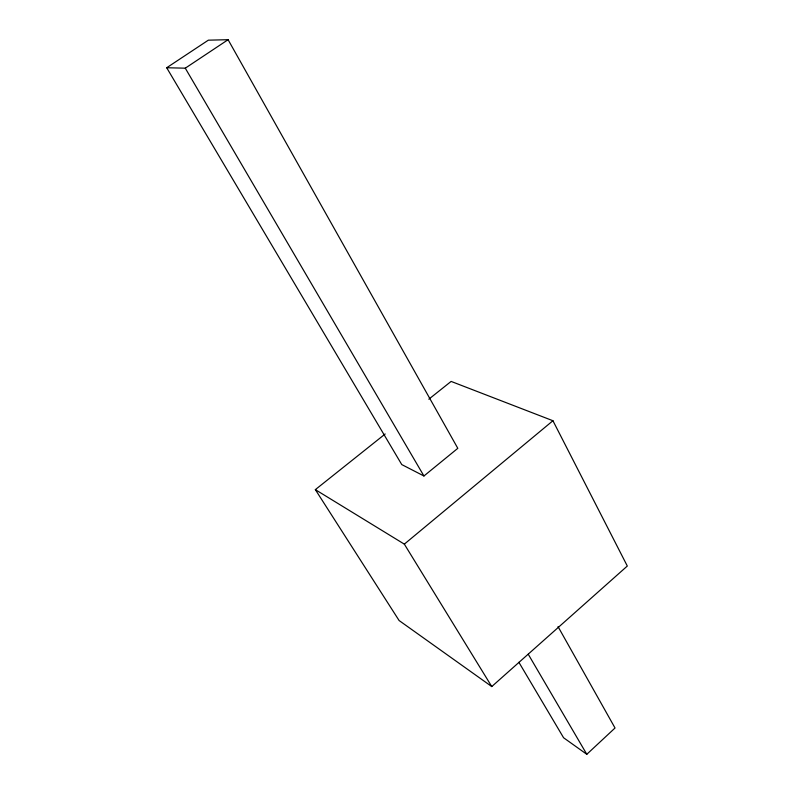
<?xml version="1.0" encoding="UTF-8"?>
<svg xmlns="http://www.w3.org/2000/svg" width="794" height="794" viewBox="0 0 794 794"><rect width="100%" height="100%" fill="white"/><g stroke="black" fill="none" stroke-linecap="round" stroke-linejoin="round"><path stroke-width="1.19" d="M518.889 662.295L563.591 737.755L586.806 754.3L615.032 727.999L558.033 626.615M385.179 433.981L315.347 489.64L399.104 620.531L491.764 686.562L627.31 566.033L552.932 420.731L451.121 381.418L428.82 399.193M315.347 489.64L404.335 544.138L552.932 420.731M423.936 475.983L457.81 448.322L228.096 39.7L208.336 40.176L166.69 67.748L401.764 464.579L423.936 475.983L185.28 68.175L166.69 67.748M185.28 68.175L228.096 39.7M404.335 544.138L491.764 686.562M528.248 654.236L586.806 754.3"/></g></svg>
